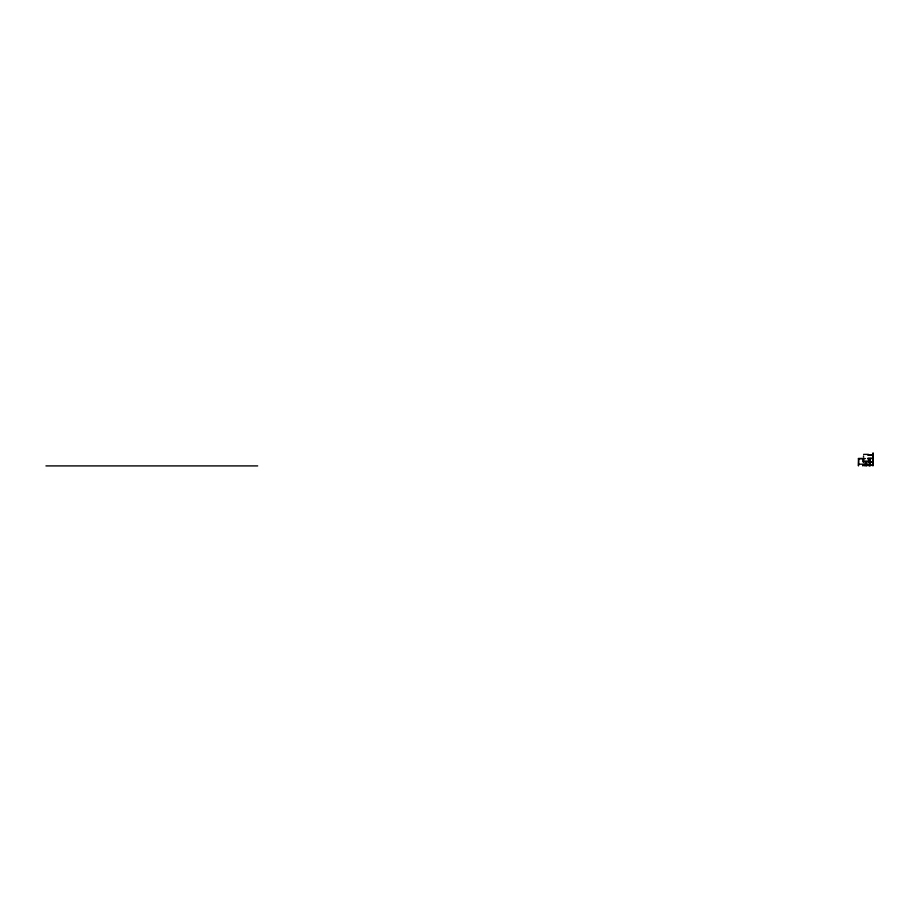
<?xml version="1.0" encoding="UTF-8"?>
<svg xmlns="http://www.w3.org/2000/svg" width="919" height="919" viewBox="0 0 919 919"><rect width="100%" height="100%" fill="white"/><g stroke="black" fill="none" stroke-linecap="round" stroke-linejoin="round"><path stroke-width="1.38" d="M863.527 455.962L863.527 457.03M864.377 465.221L864.147 464.669L865.319 464.589L863.01 465.221M863.745 465.301L864.319 465.818M868.064 465.818L868.202 465.083M862.872 465.853C862.504 466.404 862.861 463.681 865.101 464.589L863.159 464.692M869.696 465.899L869.121 465.531L869.811 465.336M865.79 464.589L864.561 464.669L864.365 465.531M868.214 461.843L868.421 461.097L863.699 461.097L863.906 461.843M862.677 465.313L863.136 465.267M869.385 465.267L866.996 464.589M873.05 453.124L872.947 465.91L873.05 453.09M863.596 454.377L868.524 454.377M867.984 454.905L873.05 454.905M867.984 455.123L873.05 455.123M867.984 458.328L873.05 458.328M864.963 458.432L858.438 458.432L858.461 465.91L858.771 458.753M867.57 458.432L873.05 458.535M858.438 458.753L864.963 458.753M867.57 458.753L870.178 458.753M868.673 461.533L869.098 458.65M863.538 461.843L868.581 461.843M869.225 461.74L873.05 461.74M873.05 461.958L869.225 461.958L869.156 461.166M865.698 463.13L866.422 463.13M858.771 464.198L869.833 464.198M865.124 464.623L866.996 464.623M865.124 464.842L866.996 464.842M873.05 465.163L866.64 465.163L873.05 465.37M865.744 465.588L866.376 465.588M45.95 465.91L257.688 465.91M868.501 464.623L866.824 464.589L869.133 465.267M866.801 464.589L868.099 464.738M866.33 464.589L867.8 465.267M870.178 458.432L870.155 465.91L869.833 458.753M868.673 458.65L868.627 461.889M866.594 461.843L865.526 461.843M866.318 464.715L866.376 465.818M865.801 464.715L865.744 465.818M863.446 458.65L863.492 461.889M863.021 458.65L862.964 461.889"/></g></svg>
